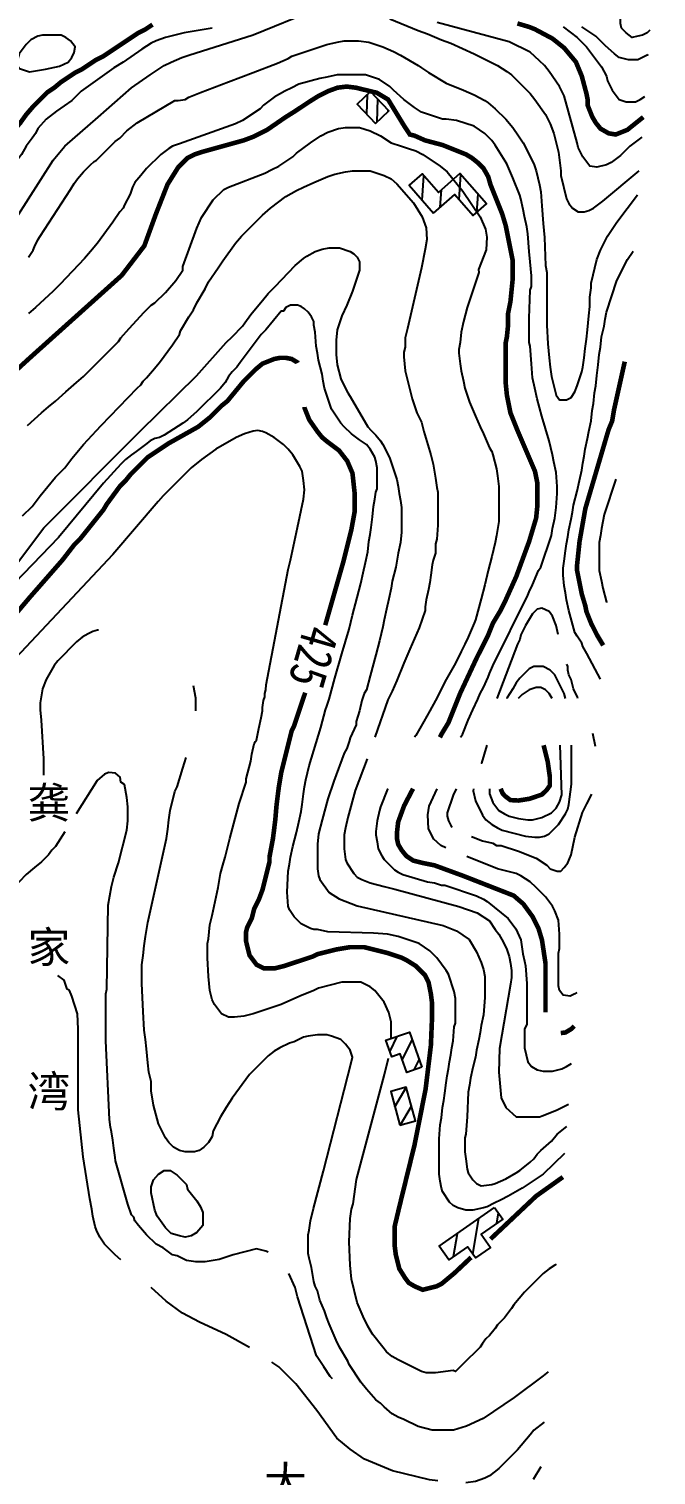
# Model space of a CAD drawing. Extents: x 35515948 to 35520624, y 3302916 to 3308279.
# Drawn here: x 35519101 to 35519441, y 3304421 to 3305207 of the extents above; entities that cross this region are included whole.
import ezdxf
from ezdxf.enums import TextEntityAlignment as Align

# ---------------------------------------------------------------- set-up
doc = ezdxf.new("R2010")
doc.units = 0
doc.header["$LTSCALE"] = 10000
doc.header["$MEASUREMENT"] = 0
for name, color, linetype in [('2113', 7, 'CONTINUOUS'), ('8112', 34, 'CONTINUOUS'), ('HY_DX_DGXZ', 3, 'CONTINUOUS')]:
    doc.layers.add(name, color=color, linetype=linetype)
doc.styles.add('仿宋体', font='')
doc.styles.add('正等线体', font='simhei.ttf', dxfattribs={"width": 0.8})
doc.styles.get('仿宋体').set_extended_font_data('文鼎CS仿宋体')

msp = doc.modelspace()

# ---------------------------------------------------------------- linework, layer by layer
at = {"layer": '2113', "linetype": 'Continuous', "ltscale": 0.005}
for p, q in [((35519284.19, 3305170.85), (35519283.93, 3305160.56)), ((35519289.9, 3305168.67), (35519289.58, 3305156.1)), ((35519295.51, 3305162.76), (35519295.48, 3305161.71)), ((35519314.16, 3305113.72), (35519315.03, 3305127)), ((35519334.22, 3305114.09), (35519335.12, 3305127.63)), ((35519323.93, 3305109.91), (35519324.55, 3305119.3)), ((35519343.78, 3305107.05), (35519344.44, 3305116.99)), ((35519300.37, 3304659.56), (35519296.54, 3304651.6)), ((35519308.64, 3304658.09), (35519303.33, 3304647.04)), ((35519312.43, 3304647.29), (35519309.57, 3304641.35)), ((35519299.31, 3304621.28), (35519305.39, 3304631.92)), ((35519302.45, 3304611.56), (35519308.26, 3304621.72)), ((35519341.57, 3304541.42), (35519344.94, 3304560.75)), ((35519354.63, 3304558.09), (35519355.61, 3304563.7)), ((35519331.17, 3304539.99), (35519333.37, 3304552.62))]:
    msp.add_line(p, q, dxfattribs=at)
for points in [[(35519288.84, 3305155.4), (35519296.02, 3305162.23), (35519286.1, 3305172.66), (35519278.92, 3305165.83)], [(35519320.29, 3305106.72), (35519331.82, 3305116.83), (35519341.86, 3305105.37), (35519349.08, 3305111.69), (35519334.66, 3305128.16), (35519322.98, 3305117.93), (35519314.12, 3305128.04), (35519307.05, 3305121.84)], [(35519313.97, 3304642.89), (35519305.79, 3304640.02), (35519302.23, 3304650.19), (35519297.6, 3304648.57), (35519294.48, 3304657.5), (35519307.28, 3304661.98)], [(35519301.99, 3304611.44), (35519310.43, 3304613.74), (35519305.47, 3304631.94), (35519297.03, 3304629.64)], [(35519353.47, 3304566.75), (35519357.93, 3304560.41), (35519346.17, 3304552.14), (35519351.2, 3304544.98), (35519343.08, 3304539.27), (35519338.8, 3304545.36), (35519328.59, 3304538.18), (35519323.38, 3304545.59)]]:
    msp.add_lwpolyline(points, close=True, dxfattribs=at)
at = {"layer": 'HY_DX_DGXZ', "linetype": 'Continuous', "ltscale": 0.005, "flags": 128}
for points, elevation in [([(35519437.76, 3305206.05), (35519436.33, 3305204.63), (35519433.79, 3305203.36), (35519431.25, 3305202.72), (35519428.08, 3305202.09), (35519424.9, 3305204.63), (35519422.36, 3305207.17), (35519421.73, 3305209.71), (35519421.73, 3305212.25), (35519422.36, 3305215.42), (35519424.9, 3305219.23), (35519427.44, 3305220.5), (35519431.89, 3305221.77), (35519433.79, 3305221.14), (35519436.97, 3305220.5), (35519440.14, 3305218.6), (35519441.11, 3305217.32)], 490), ([(35519087.08, 3305093.5), (35519113.75, 3305135.41), (35519120.17, 3305143.02), (35519138.22, 3305158.89), (35519156.3, 3305174.78), (35519166.46, 3305181.77), (35519174.08, 3305186.85), (35519177.89, 3305188.75), (35519183.6, 3305191.29), (35519187.41, 3305192.56), (35519222.37, 3305203.45), (35519256.29, 3305217.31)], 465), ([(35519296.63, 3305212.25), (35519311.87, 3305205.9), (35519316.95, 3305203.99), (35519324.57, 3305200.82), (35519329.65, 3305198.91), (35519342.35, 3305193.2), (35519355.05, 3305186.85), (35519360.13, 3305183.67), (35519362.67, 3305181.77), (35519372.83, 3305171.61), (35519375.37, 3305168.43), (35519381.09, 3305160.18), (35519383.63, 3305155.1), (35519385.53, 3305150.02), (35519388.07, 3305139.86), (35519389.34, 3305129.7), (35519389.34, 3305127.16), (35519392.52, 3305114.46), (35519393.79, 3305111.92), (35519395.69, 3305109.38), (35519398.87, 3305107.47), (35519402.04, 3305107.47), (35519404.58, 3305108.11), (35519407.12, 3305109.38), (35519412.2, 3305113.19), (35519431.96, 3305129.65)], 465), ([(35519200.11, 3305207.17), (35519192.49, 3305205.9), (35519184.87, 3305204.63), (35519174.71, 3305202.09), (35519169.63, 3305200.18), (35519167.09, 3305198.91), (35519162.01, 3305195.74), (35519151.85, 3305188.75), (35519146.77, 3305185.58), (35519128.99, 3305172.88), (35519123.91, 3305167.8), (35519115.66, 3305162.08), (35519109.94, 3305157.64), (35519105.5, 3305152.56), (35519104.23, 3305150.02), (35519102.32, 3305147.48), (35519099.15, 3305143.03), (35519096.61, 3305138.59), (35519094.94, 3305136.36)], 470), ([(35519433.35, 3305147.94), (35519426.81, 3305143.03), (35519421.73, 3305137.95), (35519416.65, 3305134.14), (35519414.11, 3305132.87), (35519409.03, 3305131.6), (35519405.22, 3305132.24), (35519401.41, 3305137.32), (35519398.87, 3305142.4), (35519398.23, 3305144.94), (35519391.25, 3305170.34), (35519388.71, 3305175.42), (35519382.99, 3305183.67), (35519380.45, 3305186.85), (35519377.91, 3305189.39), (35519372.79, 3305194.09), (35519361.44, 3305199.76), (35519322.35, 3305210.15)], 470), ([(35519390.61, 3305207.8), (35519398.23, 3305202.09), (35519403.31, 3305197.01), (35519411.57, 3305186.21), (35519414.11, 3305181.13), (35519414.74, 3305178.59), (35519417.28, 3305173.51), (35519421.09, 3305168.43), (35519424.9, 3305167.16), (35519429.98, 3305167.16), (35519432.52, 3305168.43), (35519435.02, 3305170)], 480), ([(35519436.76, 3305192.88), (35519436.33, 3305192.56), (35519431.25, 3305190.02), (35519426.17, 3305190.02), (35519421.09, 3305191.29), (35519418.55, 3305193.2), (35519413.47, 3305197.64), (35519408.39, 3305202.72), (35519400.77, 3305207.8)], 485), ([(35519100.42, 3305082.71), (35519102.96, 3305086.52), (35519103.59, 3305088.42), (35519105.5, 3305092.23), (35519106.77, 3305094.14), (35519123.22, 3305119.56), (35519125.18, 3305122.71), (35519127.09, 3305125.25), (35519130.26, 3305129.06), (35519134.07, 3305132.87), (35519135.98, 3305134.78), (35519137.25, 3305135.41), (35519139.79, 3305137.95), (35519143.6, 3305141.76), (35519147.41, 3305145.57), (35519149.95, 3305147.48), (35519153.76, 3305151.29), (35519159.47, 3305155.73), (35519179.79, 3305167.8), (35519181.7, 3305167.8), (35519185.51, 3305168.43), (35519187.41, 3305169.7), (35519193.76, 3305172.24), (35519209, 3305177.96), (35519222.34, 3305183.04), (35519235.67, 3305188.12), (35519241.39, 3305190.66), (35519243.29, 3305191.93), (35519262.34, 3305198.28), (35519268.06, 3305199.55), (35519271.87, 3305200.18), (35519279.49, 3305200.18), (35519285.2, 3305199.55), (35519289.01, 3305198.28), (35519292.82, 3305197.01), (35519298.54, 3305194.47), (35519302.35, 3305192.56), (35519311.87, 3305186.85), (35519313.78, 3305185.58), (35519317.59, 3305183.04), (35519327.11, 3305177.32), (35519336.64, 3305173.51), (35519342.35, 3305170.97), (35519348.07, 3305167.8), (35519349.97, 3305166.53), (35519353.78, 3305163.35), (35519359.5, 3305157.64), (35519363.31, 3305153.19), (35519366.48, 3305148.75), (35519369.02, 3305144.94), (35519370.93, 3305141.13), (35519372.83, 3305137.32), (35519374.74, 3305133.51), (35519376.01, 3305129.7), (35519377.91, 3305122.08), (35519378.55, 3305118.27), (35519379.18, 3305110.65), (35519379.82, 3305101.12), (35519380.45, 3305093.5), (35519381.09, 3305078.26), (35519381.72, 3305074.45), (35519381.72, 3305070.64), (35519381.72, 3305067.47), (35519381.72, 3305057.31), (35519381.72, 3305053.5), (35519381.72, 3305045.88), (35519382.36, 3305035.72), (35519382.99, 3305028.1), (35519383.63, 3305023.02), (35519384.26, 3305017.94), (35519386.8, 3305007.78), (35519388.71, 3305005.24), (35519392.52, 3305005.24), (35519395.06, 3305006.51), (35519396.96, 3305009.68), (35519398.23, 3305012.86), (35519400.77, 3305020.48), (35519401.41, 3305023.02), (35519402.04, 3305028.1), (35519402.68, 3305033.18), (35519403.31, 3305038.26), (35519403.95, 3305043.34), (35519404.58, 3305050.96), (35519405.22, 3305056.04), (35519405.22, 3305061.12), (35519405.85, 3305066.2), (35519405.85, 3305068.74), (35519409.03, 3305081.44), (35519410.93, 3305086.52), (35519414.74, 3305094.14), (35519419.82, 3305101.76), (35519430.97, 3305116.63)], 460), ([(35519334.93, 3304822.01), (35519336, 3304823.63), (35519339.18, 3304831.25), (35519341.72, 3304836.96), (35519344.26, 3304842.68), (35519345.53, 3304845.85), (35519347.43, 3304849.03), (35519349.97, 3304854.74), (35519350.61, 3304856.65), (35519352.56, 3304860.84), (35519371.56, 3304899.19), (35519372.2, 3304901.1), (35519374.1, 3304904.91), (35519377.28, 3304912.53), (35519378.55, 3304914.43), (35519384.26, 3304931.58), (35519384.9, 3304935.39), (35519386.17, 3304941.1), (35519386.8, 3304946.82), (35519387.44, 3304954.44), (35519387.44, 3304958.25), (35519386.8, 3304965.87), (35519385.53, 3304971.58), (35519384.9, 3304975.39), (35519382.99, 3304983.01), (35519379.18, 3304996.35), (35519376.64, 3305005.87), (35519375.37, 3305011.59), (35519374.1, 3305017.3), (35519373.47, 3305024.92), (35519372.83, 3305034.45), (35519372.2, 3305036.35), (35519372.2, 3305049.69), (35519372.83, 3305064.93), (35519373.47, 3305066.83), (35519373.47, 3305068.74), (35519373.47, 3305072.55), (35519372.83, 3305080.17), (35519372.2, 3305085.88), (35519371.56, 3305095.41), (35519370.93, 3305099.22), (35519369.66, 3305104.93), (35519369.02, 3305108.74), (35519367.75, 3305114.46), (35519367.12, 3305116.36), (35519363.31, 3305125.89), (35519360.13, 3305133.51), (35519353.78, 3305143.67), (35519351.88, 3305146.21), (35519348.07, 3305150.02), (35519342.35, 3305153.83), (35519332.83, 3305157), (35519327.11, 3305157.64), (35519325.21, 3305157.64), (35519313.78, 3305161.45), (35519309.97, 3305163.99), (35519304.25, 3305168.43), (35519298.54, 3305173.51), (35519296.63, 3305175.42), (35519290.92, 3305179.23), (35519283.3, 3305181.77), (35519268.06, 3305181.77), (35519262.34, 3305180.5), (35519258.53, 3305179.86), (35519247.1, 3305176.69), (35519243.29, 3305174.78), (35519239.48, 3305172.88), (35519233.77, 3305169.7), (35519228.05, 3305165.26), (35519226.15, 3305163.35), (35519216.62, 3305157), (35519212.81, 3305155.1), (35519182.33, 3305144.3), (35519178.52, 3305143.03), (35519176.62, 3305141.76), (35519172.17, 3305138.59), (35519164.55, 3305130.97), (35519161.38, 3305127.16), (35519158.2, 3305123.35), (35519156.93, 3305120.81), (35519155.66, 3305117), (35519152.49, 3305111.28), (35519151.85, 3305109.38), (35519149.95, 3305107.47), (35519146.14, 3305101.76), (35519137.88, 3305090.33), (35519134.07, 3305085.88), (35519130.9, 3305082.07), (35519117.56, 3305068.1), (35519113.75, 3305064.29), (35519104.23, 3305055.4), (35519100.42, 3305052.23)], 455), ([(35519097.24, 3304942.37), (35519102.32, 3304947.45), (35519106.77, 3304953.17), (35519115.02, 3304963.33), (35519120.1, 3304968.41), (35519123.91, 3304973.49), (35519130.26, 3304981.11), (35519137.25, 3304988.73), (35519139.79, 3304991.27), (35519159.41, 3305011.61), (35519161.38, 3305013.49), (35519162.65, 3305015.4), (35519164.55, 3305017.3), (35519167.73, 3305021.11), (35519171.54, 3305025.56), (35519178.52, 3305035.08), (35519182.33, 3305040.8), (35519182.97, 3305042.7), (35519187.41, 3305050.32), (35519189.95, 3305054.13), (35519191.86, 3305057.94), (35519196.3, 3305065.56), (35519198.21, 3305069.37), (35519203.29, 3305076.99), (35519205.83, 3305080.8), (35519212.81, 3305090.33), (35519215.99, 3305094.14), (35519227.42, 3305105.57), (35519231.86, 3305109.38), (35519240.12, 3305115.73), (35519245.83, 3305118.9), (35519249.64, 3305120.81), (35519255.36, 3305123.35), (35519262.98, 3305126.52), (35519266.79, 3305127.79), (35519272.5, 3305129.06), (35519276.31, 3305129.7), (35519285.84, 3305129.7), (35519293.46, 3305127.16), (35519297.27, 3305125.25), (35519300.3, 3305122.62), (35519309.44, 3305112.23), (35519314.17, 3305104.67), (35519316.38, 3305098.69), (35519316.69, 3305092.39), (35519315.68, 3305087.15), (35519313.78, 3305076.99), (35519306.16, 3305043.97), (35519304.89, 3305038.89), (35519304.89, 3305033.81), (35519304.25, 3305031.27), (35519304.25, 3305028.73), (35519304.89, 3305021.11), (35519308.7, 3305005.87), (35519311.24, 3304998.25), (35519313.78, 3304993.17), (35519315.05, 3304988.09), (35519318.86, 3304975.39), (35519320.13, 3304970.31), (35519321.4, 3304962.69), (35519322.03, 3304957.61), (35519322.67, 3304955.07), (35519322.67, 3304937.29), (35519322.03, 3304929.67), (35519321.4, 3304927.13), (35519321.4, 3304922.05), (35519320.13, 3304918.24), (35519319.49, 3304915.7), (35519318.86, 3304909.99), (35519318.22, 3304906.18), (35519317.59, 3304902.37), (35519316.32, 3304896.65), (35519315.68, 3304892.84), (35519315.68, 3304890.94), (35519312.51, 3304881.41), (35519309.97, 3304875.7), (35519307.43, 3304869.98), (35519304.25, 3304862.36), (35519300.44, 3304852.84), (35519297.9, 3304847.12), (35519295.49, 3304842.33), (35519288.41, 3304822.01)], 440), ([(35519095.01, 3304917.47), (35519108.66, 3304935.83), (35519161.07, 3304988.24), (35519191.67, 3305018.41), (35519207.72, 3305036.37), (35519210.91, 3305039.53), (35519216.62, 3305045.24), (35519217.89, 3305047.15), (35519221.07, 3305051.59), (35519223.61, 3305054.77), (35519227.42, 3305059.21), (35519230.59, 3305063.02), (35519234.4, 3305066.83), (35519245.2, 3305078.26), (35519249.64, 3305082.07), (35519251.55, 3305083.34), (35519255.99, 3305085.88), (35519259.8, 3305087.15), (35519263.61, 3305087.79), (35519269.33, 3305087.79), (35519275.04, 3305085.88), (35519276.95, 3305084.61), (35519278.85, 3305082.71), (35519280.12, 3305080.17), (35519280.12, 3305075.72), (35519277.58, 3305068.1), (35519276.31, 3305064.29), (35519273.14, 3305056.67), (35519270.6, 3305050.96), (35519268.06, 3305043.34), (35519267.42, 3305037.62), (35519267.42, 3305030), (35519268.06, 3305024.29), (35519269.96, 3305016.67), (35519271.87, 3305012.86), (35519273.77, 3305009.05), (35519275.04, 3305007.14), (35519284.57, 3304990.63), (35519286.47, 3304988.73), (35519289.01, 3304986.19), (35519291.55, 3304983.01), (35519292.82, 3304981.11), (35519294.73, 3304977.3), (35519296.63, 3304973.49), (35519300.44, 3304962.06), (35519301.08, 3304958.25), (35519301.71, 3304954.44), (35519302.35, 3304950.63), (35519302.98, 3304946.82), (35519302.98, 3304933.48), (35519302.35, 3304927.77), (35519301.08, 3304922.05), (35519299.81, 3304914.43), (35519297.9, 3304906.81), (35519297.27, 3304903), (35519296, 3304897.29), (35519294.73, 3304891.57), (35519293.46, 3304885.86), (35519292.82, 3304882.05), (35519290.92, 3304874.43), (35519289.01, 3304866.81), (35519285.84, 3304855.38), (35519283.93, 3304847.76), (35519282.66, 3304845.85), (35519281.39, 3304842.04), (35519280.12, 3304836.33), (35519278.22, 3304830.61), (35519278.22, 3304828.71), (35519275.04, 3304821.72), (35519274.41, 3304819.82), (35519273.14, 3304816.01), (35519271.87, 3304813.47), (35519266.15, 3304798.23), (35519262.98, 3304788.7), (35519259.8, 3304777.27), (35519257.9, 3304769.65), (35519257.26, 3304763.94), (35519257.26, 3304750.6), (35519257.9, 3304746.79), (35519258.53, 3304744.89), (35519263.65, 3304737.74), (35519269.01, 3304734.28), (35519278.78, 3304730.5), (35519325.44, 3304719.79), (35519332.69, 3304716.95), (35519339.63, 3304712.23), (35519343.62, 3304705.52), (35519346.16, 3304699.8), (35519347.43, 3304695.99), (35519348.07, 3304692.18), (35519348.07, 3304680.75), (35519347.43, 3304671.23), (35519346.16, 3304665.51), (35519345.53, 3304661.7), (35519344.89, 3304657.89), (35519343.62, 3304652.18), (35519342.99, 3304648.37), (35519341.72, 3304642.65), (35519340.45, 3304636.94), (35519339.81, 3304633.13), (35519339.18, 3304629.32), (35519338.54, 3304615.98), (35519337.91, 3304606.46), (35519337.27, 3304604.55), (35519337.27, 3304596.93), (35519337.91, 3304593.12), (35519338.54, 3304587.41), (35519339.18, 3304585.5), (35519341.72, 3304581.69), (35519343.62, 3304579.79), (35519346.16, 3304578.52), (35519351.88, 3304579.15), (35519353.78, 3304579.79), (35519359.5, 3304582.33), (35519365.21, 3304585.5), (35519367.12, 3304586.77), (35519372.83, 3304591.22), (35519374.74, 3304593.12), (35519376.64, 3304595.66), (35519378.55, 3304597.57), (35519384.26, 3304602.65), (35519387.44, 3304606.46), (35519392.58, 3304610.58)], 435), ([(35519411.02, 3304853.57), (35519403.57, 3304867.55), (35519401.41, 3304871.25), (35519400.77, 3304873.16), (35519398.23, 3304876.97), (35519396.96, 3304878.87), (35519393.79, 3304890.94), (35519392.52, 3304896.65), (35519391.88, 3304900.46), (35519391.25, 3304904.27), (35519390.61, 3304909.99), (35519390.61, 3304913.8), (35519391.25, 3304917.61), (35519391.88, 3304923.32), (35519392.52, 3304927.13), (35519393.15, 3304930.94), (35519393.79, 3304934.75), (35519395.06, 3304940.47), (35519395.69, 3304944.28), (35519396.33, 3304948.09), (35519398.23, 3304955.71), (35519399.5, 3304961.42), (35519400.77, 3304967.14), (35519401.41, 3304970.95), (35519402.04, 3304974.76), (35519402.68, 3304978.57), (35519403.95, 3304984.28), (35519404.58, 3304988.09), (35519405.85, 3304993.81), (35519406.49, 3304999.52), (35519407.12, 3305003.33), (35519407.76, 3305009.05), (35519408.39, 3305012.86), (35519409.03, 3305018.57), (35519409.66, 3305024.29), (35519410.3, 3305030), (35519410.93, 3305033.81), (35519411.57, 3305039.53), (35519412.84, 3305045.24), (35519413.47, 3305049.05), (35519414.11, 3305052.86), (35519419.82, 3305070.01), (35519421.73, 3305073.82), (35519423.63, 3305077.63), (35519425.54, 3305081.44), (35519428.66, 3305086.12)], 455), ([(35519391.48, 3304596), (35519379.82, 3304584.87), (35519368.39, 3304577.25), (35519360.77, 3304572.8), (35519356.96, 3304570.9), (35519353.15, 3304568.99), (35519349.34, 3304567.09), (35519347.43, 3304566.45), (35519341.72, 3304565.18), (35519337.91, 3304565.18), (35519333.46, 3304566.45), (35519330.92, 3304567.72), (35519329.02, 3304569.63), (35519325.21, 3304575.34), (35519324.57, 3304577.25), (35519323.94, 3304581.06), (35519323.3, 3304584.87), (35519323.3, 3304588.68), (35519323.3, 3304603.92), (35519323.94, 3304611.54), (35519324.57, 3304615.35), (35519325.21, 3304621.06), (35519325.84, 3304624.87), (35519326.48, 3304628.68), (35519327.11, 3304634.4), (35519327.75, 3304638.21), (35519328.38, 3304642.02), (35519329.02, 3304645.83), (35519329.65, 3304649.64), (35519330.29, 3304653.45), (35519330.92, 3304657.26), (35519331.56, 3304664.88), (35519332.19, 3304666.78), (35519332.19, 3304680.12), (35519331.56, 3304683.93), (35519328.38, 3304693.45), (35519327.11, 3304695.36), (35519322.03, 3304702.34), (35519318.22, 3304706.15), (35519312.51, 3304709.96), (35519301.08, 3304713.77), (35519295.36, 3304715.04), (35519287.74, 3304715.68), (35519262.98, 3304716.31), (35519257.26, 3304717.58), (35519255.36, 3304717.58), (35519253.45, 3304718.22), (35519248.37, 3304720.76), (35519244.56, 3304724.57), (35519242.02, 3304728.38), (35519241.39, 3304730.28), (35519240.75, 3304737.9), (35519241.39, 3304749.33), (35519242.02, 3304753.14), (35519242.66, 3304756.95), (35519243.93, 3304762.67), (35519245.83, 3304770.29), (35519247.1, 3304776), (35519248.37, 3304781.72), (35519249.01, 3304785.53), (35519249.64, 3304791.24), (35519250.28, 3304795.05), (35519250.91, 3304798.86), (35519252.82, 3304806.48), (35519259.17, 3304827.44), (35519261.71, 3304836.96), (35519262.34, 3304838.87), (35519263.61, 3304842.68), (35519266.79, 3304854.11), (35519270.6, 3304867.44), (35519274.41, 3304880.78), (35519276.31, 3304888.4), (35519278.85, 3304897.92), (35519280.76, 3304905.54), (35519282.03, 3304911.26), (35519283.3, 3304916.97), (35519284.57, 3304922.69), (35519285.2, 3304928.4), (35519285.84, 3304932.21), (35519286.47, 3304936.02), (35519287.11, 3304941.74), (35519287.74, 3304947.45), (35519288.38, 3304951.26), (35519289.01, 3304955.07), (35519289.65, 3304956.98), (35519289.65, 3304968.41), (35519289.01, 3304972.22), (35519288.38, 3304974.12), (35519285.84, 3304978.57), (35519283.93, 3304981.11), (35519280.12, 3304983.65), (35519275.68, 3304986.82), (35519271.87, 3304990.63), (35519269.96, 3304992.54), (35519264.88, 3305000.16), (35519261.07, 3305011.59), (35519260.44, 3305015.4), (35519259.8, 3305019.21), (35519257.9, 3305026.83), (35519257.26, 3305030.64), (35519256.63, 3305034.45), (35519255.99, 3305042.07), (35519255.36, 3305045.88), (35519255.36, 3305047.78), (35519254.09, 3305050.32), (35519252.18, 3305052.86), (35519250.28, 3305054.77), (35519248.37, 3305056.04), (35519246.47, 3305056.67), (35519242.66, 3305056.67), (35519240.12, 3305055.4), (35519238.85, 3305053.5), (35519237.58, 3305053.5), (35519229.32, 3305043.34), (35519226.78, 3305040.8), (35519219.16, 3305030.64), (35519215.35, 3305025.56), (35519213.45, 3305023.02), (35519210.91, 3305020.48), (35519209, 3305017.94), (35519207.1, 3305014.76), (35519204.56, 3305011.59), (35519191.86, 3304998.89), (35519186.78, 3304994.44), (35519184.24, 3304992.54), (35519179.16, 3304989.36), (35519174.08, 3304986.19), (35519171.54, 3304984.92), (35519169, 3304984.28), (35519166.46, 3304983.01), (35519163.92, 3304981.11), (35519158.84, 3304977.3), (35519156.3, 3304975.39), (35519153.12, 3304972.85), (35519150.58, 3304970.31), (35519141.19, 3304960.07), (35519116.77, 3304930.51), (35519088.35, 3304901.1)], 430), ([(35519419.27, 3304962.29), (35519412.84, 3304943.01), (35519411.57, 3304935.39), (35519410.93, 3304931.58), (35519410.3, 3304927.77), (35519410.3, 3304912.53), (35519411.57, 3304906.81), (35519412.2, 3304903), (35519414.11, 3304895.38), (35519414.17, 3304895.18)], 445), ([(35519388.02, 3304877.8), (35519386.8, 3304882.68), (35519384.9, 3304887.76), (35519382.99, 3304890.3), (35519379.18, 3304892.21), (35519376.64, 3304891.57), (35519374.1, 3304889.03), (35519370.29, 3304882.68), (35519367.75, 3304877.6), (35519367.12, 3304875.06), (35519365.85, 3304872.52), (35519354.57, 3304843.08)], 460), ([(35519391.94, 3304843.08), (35519391.25, 3304845.85), (35519386.17, 3304856.01), (35519383.63, 3304858.55), (35519379.82, 3304860.46), (35519374.74, 3304860.46), (35519372.2, 3304859.19), (35519367.12, 3304854.11), (35519365.21, 3304851.57), (35519363.31, 3304848.39), (35519360.13, 3304843.31), (35519360.02, 3304843.08)], 465), ([(35519398.72, 3304843.08), (35519398.43, 3304843.75), (35519396.33, 3304848.39), (35519395.06, 3304853.47), (35519393.79, 3304856.01), (35519393.15, 3304858.55), (35519393.15, 3304860.46), (35519392.58, 3304861.8)], 460), ([(35519191.22, 3304836.35), (35519191.22, 3304843.31), (35519190.01, 3304849.97)], 415), ([(35519384.66, 3304843.08), (35519382.99, 3304845.85), (35519381.09, 3304847.76), (35519378.55, 3304849.03), (35519376.01, 3304849.03), (35519372.2, 3304847.76), (35519368.39, 3304845.22), (35519366.25, 3304843.08)], 470), ([(35519408.25, 3304817.11), (35519406.86, 3304824.1)], 460), ([(35519382.48, 3304477.38), (35519379.77, 3304475.33), (35519364.07, 3304463.55), (35519347.24, 3304452.04), (35519338.26, 3304447.86), (35519331.11, 3304445.77), (35519319.49, 3304445.8), (35519311.87, 3304447.71), (35519304.25, 3304451.52), (35519301.08, 3304452.79), (35519297.9, 3304454.69), (35519293.46, 3304458.5), (35519291.55, 3304460.41), (35519289.01, 3304462.31), (35519283.93, 3304468.03), (35519280.76, 3304471.84), (35519274.41, 3304481.36), (35519273.77, 3304483.27), (35519269.33, 3304490.89), (35519267.42, 3304494.7), (35519264.25, 3304502.32), (35519263.61, 3304503.59), (35519262.34, 3304506.76), (35519261.07, 3304510.57), (35519258.53, 3304516.29), (35519257.26, 3304521.37), (35519255.99, 3304523.91), (35519255.36, 3304526.45), (35519254.09, 3304534.07), (35519252.82, 3304539.15), (35519252.18, 3304541.69), (35519252.18, 3304551.85), (35519252.82, 3304554.39), (35519253.45, 3304559.47), (35519255.14, 3304566.1), (35519260.5, 3304586.58), (35519275.64, 3304645.17), (35519276.31, 3304648.37), (35519275.04, 3304652.18), (35519272.5, 3304655.35), (35519269.96, 3304657.89), (35519264.88, 3304659.8), (35519262.34, 3304660.43), (35519257.26, 3304660.43), (35519252.18, 3304659.8), (35519249.64, 3304659.16), (35519244.56, 3304656.62), (35519242.02, 3304655.99), (35519236.94, 3304653.45), (35519233.77, 3304651.54), (35519230.59, 3304649), (35519220.43, 3304638.84), (35519210.91, 3304626.14), (35519207.73, 3304621.06), (35519204.56, 3304615.98), (35519200.75, 3304608.36), (35519200.11, 3304605.19), (35519198.21, 3304602.01), (35519195.67, 3304599.47), (35519193.13, 3304597.57), (35519190.59, 3304596.93), (35519185.51, 3304596.93), (35519182.33, 3304597.57), (35519179.16, 3304599.47), (35519176.62, 3304602.01), (35519174.71, 3304604.55), (35519170.9, 3304612.17), (35519168.36, 3304622.33), (35519167.09, 3304629.95), (35519167.09, 3304635.03), (35519165.82, 3304640.11), (35519165.19, 3304645.19), (35519164.55, 3304652.81), (35519163.92, 3304657.89), (35519163.28, 3304662.97), (35519162.65, 3304673.13), (35519162.01, 3304688.37), (35519162.01, 3304698.53), (35519162.65, 3304703.61), (35519163.28, 3304708.69), (35519163.92, 3304713.77), (35519165.19, 3304721.39), (35519175.35, 3304767.11), (35519175.98, 3304772.19), (35519176.62, 3304777.27), (35519177.25, 3304782.35), (35519179.79, 3304792.51), (35519181.06, 3304795.05), (35519184.24, 3304805.21), (35519185.97, 3304810.97)], 415), ([(35519342.03, 3304794.11), (35519341.83, 3304792.87), (35519343.09, 3304787.52), (35519346.8, 3304779.81), (35519348.7, 3304777.27), (35519351.88, 3304774.73), (35519355.05, 3304772.83), (35519357.59, 3304771.56), (35519370.29, 3304768.38), (35519375.37, 3304767.75), (35519377.91, 3304767.75), (35519380.45, 3304768.38), (35519382.99, 3304769.65), (35519388.07, 3304774.73), (35519391.88, 3304780.45), (35519393.15, 3304782.99), (35519393.79, 3304785.53), (35519395.2, 3304796.66), (35519395.2, 3304817.71)], 465), ([(35519349.15, 3304817.71), (35519346.25, 3304807.99), (35519346.25, 3304807.99)], 465), ([(35519350.66, 3304794.11), (35519350.66, 3304791.3), (35519352.55, 3304786.57), (35519355.69, 3304782.35), (35519358.86, 3304780.45), (35519361.4, 3304779.18), (35519366.48, 3304777.91), (35519371.56, 3304777.27), (35519374.1, 3304777.27), (35519379.18, 3304778.54), (35519384.26, 3304781.08), (35519386.8, 3304783.62), (35519388.71, 3304786.8), (35519389.88, 3304790.73), (35519389.07, 3304817.71)], 470), ([(35519284.25, 3304810.35), (35519277.84, 3304793.19), (35519273.77, 3304778.54), (35519272.5, 3304772.83), (35519271.87, 3304769.02), (35519271.87, 3304761.4), (35519272.5, 3304755.68), (35519273.14, 3304753.78), (35519276.95, 3304748.06), (35519278.85, 3304746.16), (35519281.39, 3304744.89), (35519285.84, 3304742.98), (35519293.46, 3304741.08), (35519299.27, 3304739.63), (35519333.95, 3304730.18), (35519344.04, 3304726.72), (35519350.66, 3304722.31), (35519353.78, 3304717.58), (35519355.69, 3304715.04), (35519358.23, 3304710.6), (35519360.13, 3304706.79), (35519361.4, 3304702.98), (35519362.04, 3304699.17), (35519362.67, 3304695.36), (35519362.67, 3304691.55), (35519362.02, 3304688.01), (35519356.03, 3304653.04), (35519355.71, 3304640.13), (35519356.97, 3304626.27), (35519359.5, 3304621.06), (35519365.21, 3304615.98), (35519377.91, 3304615.98), (35519379.82, 3304616.62), (35519387.44, 3304619.79), (35519393.52, 3304622.86)], 440), ([(35519326.94, 3304761.97), (35519324.18, 3304763.26), (35519320.4, 3304766.72), (35519317.56, 3304772.39), (35519317.24, 3304779.96), (35519317.94, 3304784.71), (35519322.34, 3304794.11)], 455), ([(35519332.5, 3304794.11), (35519330.92, 3304790.61), (35519327.75, 3304781.08), (35519327.75, 3304779.18), (35519328.38, 3304776.64), (35519329.65, 3304774.1), (35519330.47, 3304773.28)], 460), ([(35519340.94, 3304768.12), (35519346.8, 3304765.84), (35519352.51, 3304764.57), (35519354.42, 3304763.3), (35519356.96, 3304763.3), (35519366.48, 3304760.13), (35519376.01, 3304756.32), (35519381.72, 3304752.51), (35519383.63, 3304750.6), (35519387.44, 3304749.33), (35519389.34, 3304749.33), (35519391.25, 3304751.24), (35519393.15, 3304753.78), (35519395.06, 3304758.22), (35519396.96, 3304767.75), (35519401.22, 3304781.22), (35519403.48, 3304785.85), (35519406.28, 3304791.13)], 460), ([(35519398.12, 3304683.52), (35519396.96, 3304682.66), (35519394.42, 3304681.39), (35519390.61, 3304682.02), (35519388.71, 3304684.56), (35519388.07, 3304687.1), (35519388.07, 3304704.88), (35519388.71, 3304707.42), (35519388.71, 3304712.5), (35519388.71, 3304715.04), (35519388.07, 3304722.66), (35519386.17, 3304727.74), (35519384.9, 3304730.28), (35519381.09, 3304735.36), (35519376.01, 3304740.44), (35519372.83, 3304743.62), (35519367.75, 3304746.79), (35519365.21, 3304748.06), (35519355.07, 3304750.66), (35519338.4, 3304757.28)], 455)]:
    msp.add_lwpolyline(points, dxfattribs=dict(at, elevation=elevation))
at = {"layer": 'HY_DX_DGXZ', "linetype": 'Continuous', "ltscale": 0.005, "const_width": 2.5, "flags": 128}
for points, elevation in [([(35519167.73, 3305209.07), (35519163.92, 3305206.53), (35519160.11, 3305204.63), (35519141.06, 3305191.93), (35519137.25, 3305190.02), (35519129.63, 3305184.94), (35519125.82, 3305183.04), (35519118.2, 3305177.96), (35519114.39, 3305174.78), (35519110.58, 3305172.24), (35519102.96, 3305164.62), (35519099.15, 3305160.18), (35519095.97, 3305155.73), (35519092.16, 3305151.29), (35519090.26, 3305146.84), (35519088.35, 3305143.03), (35519082.79, 3305136.36)], 475), ([(35519365.85, 3305209.71), (35519372.2, 3305207.8), (35519375.37, 3305206.53), (35519384.9, 3305201.45), (35519391.25, 3305196.37), (35519397.6, 3305188.75), (35519400.77, 3305181.13), (35519403.31, 3305171.61), (35519403.95, 3305168.43), (35519403.95, 3305165.26), (35519406.49, 3305158.91), (35519408.39, 3305155.73), (35519410.93, 3305152.56), (35519415.38, 3305150.02), (35519419.19, 3305149.38), (35519425.54, 3305151.92), (35519434.17, 3305158.83)], 475), ([(35519424.1, 3305026.03), (35519418.22, 3304999.57), (35519417.28, 3304993.81), (35519415.32, 3304989.08), (35519402.71, 3304946.24), (35519399.55, 3304928.29), (35519398.23, 3304915.7), (35519398.23, 3304912.53), (35519400.77, 3304899.83), (35519402.68, 3304893.48), (35519403.31, 3304890.3), (35519405.85, 3304883.95), (35519409.03, 3304877.6), (35519412.41, 3304871.96)], 450), ([(35519380.05, 3304817.71), (35519382.3, 3304808.69), (35519383.43, 3304800.58), (35519383.43, 3304795.79), (35519381.6, 3304793.26), (35519379.07, 3304790.9), (35519372.35, 3304788.63), (35519366.34, 3304787.68), (35519361.98, 3304787.94), (35519359.01, 3304790.21), (35519357.79, 3304791.6), (35519356.71, 3304794.11)], 475)]:
    msp.add_lwpolyline(points, dxfattribs=dict(at, elevation=elevation))
at = {"layer": 'HY_DX_DGXZ', "linetype": 'Continuous', "ltscale": 0.005, "flags": 128}
for points, elevation in [([(35519095.54, 3305185.26), (35519100.9, 3305183.37), (35519109.72, 3305184.95), (35519117.29, 3305186.52), (35519122.01, 3305188.75), (35519123.91, 3305191.29), (35519125.18, 3305193.83), (35519125.82, 3305197.01), (35519123.28, 3305200.18), (35519120.74, 3305202.09), (35519118.2, 3305203.36), (35519108.04, 3305203.36), (35519105.5, 3305202.72), (35519101.69, 3305200.82), (35519099.15, 3305198.28), (35519095.34, 3305193.2), (35519094.7, 3305190.66), (35519094.07, 3305187.48)], 480), ([(35519191.86, 3304570.26), (35519193.76, 3304567.09), (35519195.03, 3304563.91), (35519195.03, 3304556.93), (35519191.86, 3304553.12), (35519188.68, 3304551.21), (35519185.51, 3304550.58), (35519182.33, 3304551.21), (35519177.89, 3304552.48), (35519174.71, 3304555.66), (35519170.27, 3304562.01), (35519169, 3304565.18), (35519167.09, 3304574.71), (35519167.09, 3304577.88), (35519168.36, 3304581.69), (35519170.9, 3304584.87), (35519174.08, 3304586.77), (35519177.25, 3304586.77), (35519181.06, 3304584.23), (35519186.14, 3304579.15), (35519186.78, 3304576.61)], 415)]:
    msp.add_lwpolyline(points, close=True, dxfattribs=dict(at, elevation=elevation))
at = {"layer": 'HY_DX_DGXZ', "linetype": 'Continuous', "ltscale": 0.005, "const_width": 2.5}
for points, elevation in [([(35519323.73, 3304822.01), (35519324.57, 3304823.63), (35519328.38, 3304829.98), (35519334.73, 3304845.85), (35519343.62, 3304864.9), (35519349.97, 3304877.6), (35519352.51, 3304883.95), (35519356.32, 3304890.3), (35519359.5, 3304896.65), (35519365.21, 3304909.35), (35519372.2, 3304928.4), (35519376.01, 3304941.1), (35519376.64, 3304947.45), (35519376.64, 3304960.15), (35519375.37, 3304966.5), (35519365.85, 3304988.73), (35519362.04, 3304998.25), (35519360.13, 3305007.78), (35519359.5, 3305014.13), (35519359.5, 3305036.35), (35519360.13, 3305039.53), (35519360.77, 3305045.88), (35519360.77, 3305052.23), (35519362.04, 3305058.58), (35519363.31, 3305071.28), (35519363.31, 3305080.8), (35519359.5, 3305099.85), (35519357.59, 3305106.2), (35519351.24, 3305122.08), (35519349.97, 3305126.52), (35519347.43, 3305130.97), (35519344.26, 3305134.14), (35519341.08, 3305136.68), (35519337.91, 3305138.59), (35519325.21, 3305143.67), (35519315.68, 3305146.21), (35519309.97, 3305148.75), (35519307.43, 3305149.38), (35519304.34, 3305154.09), (35519295.62, 3305168.39), (35519289.51, 3305172.05), (35519278.22, 3305174.78), (35519273.14, 3305175.42), (35519268.06, 3305174.78), (35519262.98, 3305172.88), (35519257.9, 3305170.34), (35519252.82, 3305167.16), (35519245.2, 3305162.08), (35519240.12, 3305158.91), (35519229.96, 3305151.92), (35519222.34, 3305148.11), (35519217.26, 3305146.21), (35519194.4, 3305139.86), (35519190.59, 3305138.59), (35519186.78, 3305136.68), (35519181.7, 3305131.6), (35519175.9, 3305122.31), (35519169.59, 3305106.25), (35519163.29, 3305088.92), (35519150.99, 3305072.86), (35519101.19, 3305028.13), (35519092.8, 3305020.48)], 450), ([(35519246.58, 3305025.33), (35519246.47, 3305025.56), (35519243.29, 3305027.46), (35519240.12, 3305028.1), (35519236.94, 3305028.1), (35519233.77, 3305027.46), (35519227.42, 3305024.92), (35519223.61, 3305021.75), (35519217.26, 3305015.4), (35519208.37, 3305004.6), (35519205.19, 3305002.06), (35519198.84, 3304995.71), (35519192.49, 3304990.63), (35519176.62, 3304981.74), (35519165.19, 3304974.12), (35519155.66, 3304964.6), (35519153.12, 3304961.42), (35519149.95, 3304958.25), (35519142.96, 3304948.72), (35519141.06, 3304945.55), (35519128.36, 3304929.67), (35519125.18, 3304926.5), (35519118.77, 3304918.21), (35519101.12, 3304898.05), (35519076.84, 3304869.38)], 425), ([(35519261.5, 3304882.92), (35519266.15, 3304899.19), (35519271.23, 3304916.97), (35519272.5, 3304922.05), (35519273.77, 3304927.13), (35519275.68, 3304934.75), (35519277.55, 3304944.98), (35519277.55, 3304953.8), (35519276.29, 3304965.46), (35519273.45, 3304972.07), (35519269.03, 3304977.74), (35519262.73, 3304982.47), (35519259.8, 3304984.92), (35519257.26, 3304988.09), (35519252.82, 3304994.44), (35519250.28, 3305000.79), (35519250.22, 3305001.42)], 425), ([(35519340.67, 3304539.58), (35519331.72, 3304531.13), (35519324.57, 3304525.18), (35519322.03, 3304523.91), (35519314.41, 3304522), (35519309.97, 3304523.91), (35519306.79, 3304525.81), (35519304.89, 3304528.35), (35519301.71, 3304533.43), (35519299.81, 3304541.05), (35519299.17, 3304546.13), (35519299.17, 3304551.21), (35519299.17, 3304556.29), (35519301.8, 3304567.36), (35519310, 3304600.75), (35519315.99, 3304630.99), (35519318.86, 3304654.72), (35519319.49, 3304669.96), (35519319.49, 3304677.58), (35519318.86, 3304682.66), (35519317.59, 3304689.01), (35519315.68, 3304692.82), (35519310.6, 3304697.9), (35519305.52, 3304701.07), (35519302.98, 3304702.34), (35519295.36, 3304704.88), (35519282.66, 3304708.06), (35519275.04, 3304708.06), (35519267.42, 3304706.79), (35519257.26, 3304704.25), (35519254.72, 3304702.98), (35519247.1, 3304700.44), (35519239.48, 3304697.9), (35519234.4, 3304696.63), (35519228.05, 3304696.63), (35519224.24, 3304698.53), (35519220.43, 3304703.61), (35519218.53, 3304711.23), (35519218.53, 3304716.31), (35519219.16, 3304718.85), (35519221.7, 3304723.93), (35519222.97, 3304729.01), (35519225.51, 3304734.09), (35519227.42, 3304739.17), (35519231.23, 3304754.41), (35519231.23, 3304756.95), (35519233.13, 3304767.11), (35519233.77, 3304772.19), (35519234.4, 3304777.27), (35519235.04, 3304784.89), (35519235.67, 3304789.97), (35519236.31, 3304795.05), (35519237.58, 3304802.67), (35519243.29, 3304825.53), (35519244.56, 3304828.07), (35519247.1, 3304835.69), (35519249.64, 3304843.31), (35519250.63, 3304846.26)], 425), ([(35519381.09, 3304672.64), (35519381.09, 3304699.17), (35519379.18, 3304711.87), (35519377.28, 3304718.22), (35519374.1, 3304724.57), (35519369.02, 3304731.55), (35519363.81, 3304736.05), (35519336.49, 3304746.74), (35519320.76, 3304752.51), (35519314.41, 3304753.78), (35519309.33, 3304755.05), (35519305.52, 3304757.59), (35519302.98, 3304760.76), (35519301.08, 3304763.94), (35519300.44, 3304767.11), (35519300.44, 3304770.29), (35519301.08, 3304776), (35519304.34, 3304784.89), (35519309.16, 3304794.11)], 450), ([(35519396.73, 3304665.21), (35519395.06, 3304663.61), (35519391.88, 3304661.7), (35519389.36, 3304661.42)], 450), ([(35519390.51, 3304583.2), (35519376.02, 3304572.9), (35519351.24, 3304549.54)], 425)]:
    msp.add_lwpolyline(points, dxfattribs=dict(at, elevation=elevation))
at = {"layer": 'HY_DX_DGXZ', "linetype": 'Continuous', "ltscale": 0.005}
for points, elevation in [([(35519099.78, 3304991.27), (35519107.4, 3304998.25), (35519111.21, 3305001.43), (35519115.02, 3305004.6), (35519120.74, 3305009.68), (35519126.45, 3305014.76), (35519130.26, 3305017.94), (35519131.53, 3305019.21), (35519145.5, 3305033.18), (35519149.31, 3305036.99), (35519150.58, 3305038.89), (35519155.03, 3305043.97), (35519163.28, 3305052.86), (35519167.09, 3305056.67), (35519169, 3305057.94), (35519174.71, 3305063.66), (35519180.43, 3305070.01), (35519184.24, 3305075.72), (35519184.24, 3305077.63), (35519191.86, 3305098.58), (35519194.4, 3305104.3), (35519200.75, 3305113.82), (35519206.46, 3305119.54), (35519209, 3305120.81), (35519228.69, 3305128.43), (35519232.5, 3305130.33), (35519236.31, 3305132.24), (35519243.93, 3305137.32), (35519245.83, 3305139.22), (35519253.45, 3305144.94), (35519259.17, 3305148.75), (35519262.98, 3305150.65), (35519268.69, 3305152.56), (35519272.5, 3305153.19), (35519280.12, 3305153.19), (35519285.84, 3305151.29), (35519291.55, 3305148.75), (35519297.27, 3305144.94), (35519302.98, 3305143.03), (35519306.79, 3305141.76), (35519310.6, 3305140.49), (35519314.41, 3305138.59), (35519323.94, 3305132.24), (35519327.75, 3305129.06), (35519336.24, 3305118.53), (35519345.69, 3305104.67), (35519348.53, 3305098.06), (35519349.16, 3305093.65), (35519348.84, 3305086.72), (35519344.75, 3305076.01), (35519344.89, 3305074.45), (35519338.54, 3305055.4), (35519336.64, 3305047.78), (35519335.37, 3305042.07), (35519334.73, 3305036.35), (35519334.1, 3305032.54), (35519334.1, 3305030.64), (35519334.73, 3305024.92), (35519335.37, 3305021.11), (35519336.64, 3305015.4), (35519337.27, 3305011.59), (35519339.81, 3305003.97), (35519342.99, 3304996.35), (35519345.53, 3304990.63), (35519347.43, 3304986.82), (35519350.61, 3304979.2), (35519351.88, 3304977.3), (35519352.51, 3304975.39), (35519354.42, 3304967.77), (35519355.05, 3304963.96), (35519355.69, 3304958.25), (35519355.69, 3304939.2), (35519354.42, 3304931.58), (35519353.78, 3304927.77), (35519351.88, 3304920.15), (35519349.97, 3304912.53), (35519348.07, 3304904.91), (35519346.16, 3304897.29), (35519342.99, 3304885.86), (35519342.35, 3304883.95), (35519339.18, 3304876.33), (35519337.27, 3304872.52), (35519335.37, 3304868.71), (35519333.46, 3304864.9), (35519331.56, 3304861.09), (35519327.11, 3304853.47), (35519325.21, 3304849.66), (35519323.3, 3304845.85), (35519321.4, 3304842.04), (35519318.22, 3304836.33), (35519315.05, 3304830.61), (35519310.6, 3304822.99), (35519309.95, 3304822.01)], 445), ([(35519297.32, 3304658.71), (35519297.27, 3304662.34), (35519297.27, 3304667.42), (35519296, 3304672.5), (35519293.46, 3304678.21), (35519288.38, 3304684.56), (35519285.84, 3304686.47), (35519280.76, 3304689.01), (35519270.6, 3304689.01), (35519257.9, 3304685.83), (35519255.36, 3304684.56), (35519247.74, 3304681.39), (35519237.58, 3304676.94), (35519229.96, 3304674.4), (35519222.34, 3304671.86), (35519217.26, 3304670.59), (35519212.18, 3304669.96), (35519209, 3304669.96), (35519205.19, 3304671.86), (35519201.38, 3304676.94), (35519200.11, 3304679.48), (35519198.84, 3304684.56), (35519198.21, 3304692.18), (35519197.57, 3304702.34), (35519197.57, 3304707.42), (35519197.57, 3304709.96), (35519198.21, 3304712.5), (35519198.84, 3304720.12), (35519200.11, 3304725.2), (35519203.29, 3304740.44), (35519204.56, 3304748.06), (35519205.83, 3304752.51), (35519207.1, 3304756.95), (35519209.64, 3304767.11), (35519214.72, 3304786.16), (35519218.53, 3304797.59), (35519218.53, 3304799.5), (35519221.07, 3304809.02), (35519221.7, 3304812.83), (35519222.97, 3304818.55), (35519223.61, 3304819.82), (35519224.24, 3304820.45), (35519225.51, 3304826.8), (35519226.78, 3304832.52), (35519227.42, 3304836.33), (35519227.42, 3304838.23), (35519228.05, 3304842.04), (35519228.69, 3304843.95), (35519228.69, 3304845.85), (35519229.32, 3304847.76), (35519229.35, 3304850.46), (35519241.39, 3304913.16), (35519242.66, 3304918.24), (35519246.47, 3304936.02), (35519249.64, 3304951.26), (35519250.28, 3304956.34), (35519249.64, 3304961.42), (35519249.01, 3304966.5), (35519247.74, 3304969.04), (35519243.93, 3304975.39), (35519241.39, 3304978.57), (35519238.85, 3304981.11), (35519233.77, 3304984.92), (35519229.32, 3304987.46), (35519227.42, 3304988.09), (35519224.88, 3304988.73), (35519222.37, 3304988.24), (35519217.75, 3304986.84), (35519213.13, 3304984.75), (35519202.02, 3304978.57), (35519194.4, 3304972.85), (35519188.68, 3304968.41), (35519187.41, 3304967.14), (35519183.6, 3304963.33), (35519173.44, 3304953.17), (35519170.84, 3304950.04), (35519146.24, 3304921.27), (35519088, 3304859.24)], 420), ([(35519138.45, 3304880.14), (35519137.88, 3304880.14), (35519135.34, 3304879.51), (35519132.8, 3304878.24), (35519129.63, 3304876.33), (35519126.45, 3304873.79), (35519116.29, 3304863.63), (35519114.39, 3304861.09), (35519109.94, 3304853.47), (35519108.04, 3304848.39), (35519106.77, 3304840.77), (35519106.77, 3304836.96), (35519107.24, 3304831.36), (35519108.5, 3304810.25), (35519108.5, 3304801.43)], 415), ([(35519230.44, 3304542.4), (35519229.32, 3304542.96), (35519224.24, 3304544.23), (35519211.54, 3304541.05), (35519203.92, 3304538.51), (35519196.3, 3304537.24), (35519191.22, 3304537.24), (35519186.14, 3304537.88), (35519181.06, 3304540.42), (35519178.52, 3304541.05), (35519173.44, 3304544.86), (35519169.63, 3304546.77), (35519164.55, 3304551.85), (35519160.11, 3304556.93), (35519158.2, 3304559.47), (35519157.57, 3304561.37), (35519156.3, 3304562.64), (35519154.35, 3304568.54), (35519147.62, 3304592.08), (35519147.41, 3304593.76), (35519146.77, 3304598.84), (35519146.14, 3304603.28), (35519145.5, 3304607.73), (35519144.87, 3304610.27), (35519144.41, 3304614.41), (35519142.33, 3304657.26), (35519142.33, 3304682.66), (35519142.96, 3304685.2), (35519143.6, 3304730.92), (35519145.5, 3304741.08), (35519146.77, 3304746.16), (35519149.31, 3304753.78), (35519153.76, 3304771.56), (35519154.39, 3304776.64), (35519154.39, 3304784.26), (35519153.76, 3304789.34), (35519152.49, 3304796.32), (35519150.58, 3304797.59), (35519150.17, 3304800.41), (35519147.64, 3304802.5), (35519143.98, 3304802.94), (35519141.62, 3304801.98), (35519137.7, 3304798.58), (35519126.25, 3304780.45)], 410), ([(35519295.53, 3304794.11), (35519295.36, 3304793.78), (35519291.55, 3304784.26), (35519290.92, 3304782.35), (35519289.65, 3304776.64), (35519289.01, 3304770.92), (35519289.01, 3304769.02), (35519289.65, 3304765.21), (35519290.28, 3304761.4), (35519292.19, 3304757.59), (35519293.46, 3304755.68), (35519299.17, 3304749.97), (35519301.08, 3304748.7), (35519303.62, 3304747.43), (35519316.95, 3304743.62), (35519320.76, 3304742.98), (35519324.57, 3304741.71), (35519326.48, 3304741.71), (35519343.62, 3304736), (35519347.43, 3304734.09), (35519349.34, 3304732.82), (35519360.84, 3304723.58), (35519364.94, 3304718), (35519367.73, 3304711.99), (35519368.69, 3304704.4), (35519369.66, 3304700.44), (35519370.29, 3304697.9), (35519370.93, 3304688.37), (35519370.93, 3304683.93), (35519370.93, 3304666.15), (35519369.66, 3304663.61), (35519369.66, 3304653.45), (35519371.56, 3304645.83), (35519373.47, 3304643.29), (35519376.64, 3304641.38), (35519379.82, 3304640.75), (35519384.9, 3304640.75), (35519389.98, 3304642.02), (35519392.52, 3304643.29), (35519395.18, 3304644.84)], 445), ([(35519120.06, 3304770.65), (35519115.02, 3304762.67), (35519113.12, 3304760.76), (35519111.21, 3304758.22), (35519107.4, 3304754.41), (35519103.59, 3304751.24), (35519099.15, 3304747.43), (35519095.34, 3304743.62), (35519087.72, 3304736), (35519084.54, 3304732.19), (35519080.73, 3304726.47), (35519080.1, 3304724.57), (35519078.83, 3304722.03), (35519078.19, 3304721.39), (35519077.56, 3304720.12), (35519077.56, 3304718.22), (35519076.29, 3304716.31), (35519075.18, 3304713.38), (35519072.44, 3304692.87)], 410), ([(35519150.45, 3304538.29), (35519147.41, 3304541.05), (35519141.69, 3304546.77), (35519139.15, 3304550.58), (35519137.25, 3304554.39), (35519136.61, 3304556.29), (35519135.34, 3304562.01), (35519134.71, 3304565.82), (35519133.62, 3304571.46), (35519130.15, 3304594.14), (35519127.31, 3304619.65), (35519127.31, 3304663.44), (35519127.09, 3304671.86), (35519123.91, 3304681.39), (35519122.64, 3304684.56), (35519121.37, 3304685.2), (35519119.73, 3304690.1), (35519116.41, 3304692.67)], 405), ([(35519386.92, 3304535.85), (35519386.17, 3304535.34), (35519382.99, 3304533.43), (35519379.82, 3304530.89), (35519369.66, 3304520.73), (35519363.94, 3304513.75), (35519362.67, 3304511.84), (35519358.86, 3304506.76), (35519355.05, 3304502.95), (35519353.78, 3304501.05), (35519350.61, 3304497.24), (35519348.7, 3304495.33), (35519346.8, 3304492.79), (35519345.53, 3304490.89), (35519336, 3304481.36), (35519332.19, 3304477.55), (35519330.92, 3304478.19), (35519321.4, 3304476.92), (35519316.32, 3304476.92), (35519313.78, 3304477.55), (35519301.08, 3304483.9), (35519297.9, 3304485.81), (35519294.73, 3304488.35), (35519292.82, 3304490.89), (35519287.11, 3304497.87), (35519284.57, 3304502.32), (35519282.03, 3304507.4), (35519278.85, 3304515.02), (35519275.68, 3304527.72), (35519275.04, 3304535.34), (35519274.41, 3304548.04), (35519275.04, 3304560.74), (35519275.68, 3304565.82), (35519276.58, 3304568.62), (35519278.47, 3304581.85), (35519293.61, 3304638.87), (35519295.76, 3304647.83)], 420), ([(35519265.38, 3304473.62), (35519264.14, 3304474.89), (35519260.74, 3304480.12), (35519256.81, 3304486.14), (35519246.47, 3304518.19), (35519245.2, 3304523.27), (35519241.73, 3304530.78)], 410), ([(35519220.32, 3304490.7), (35519207.63, 3304497.65), (35519193.33, 3304504.36), (35519184.09, 3304509.25), (35519175.11, 3304515.87), (35519167.06, 3304523.19)], 405), ([(35519322.59, 3304418.18), (35519318.18, 3304418.71), (35519298, 3304423.75), (35519282.87, 3304430.05), (35519274.99, 3304435.4), (35519267.73, 3304441.39), (35519257.02, 3304456.51), (35519245.48, 3304470.97), (35519236.23, 3304480.12), (35519232.58, 3304482.68)], 405), ([(35519380.41, 3304450.09), (35519374.74, 3304445.8), (35519372.83, 3304443.26), (35519365.85, 3304435.01), (35519355.69, 3304424.85), (35519350.61, 3304421.04), (35519348.07, 3304419.77), (35519342.99, 3304417.86), (35519337.91, 3304417.23), (35519337.8, 3304417.23)], 405), ([(35519378.57, 3304425.78), (35519374.37, 3304419.04)], 405)]:
    msp.add_lwpolyline(points, dxfattribs=dict(at, elevation=elevation))

# ---------------------------------------------------------------- texts
at = {"layer": '2113', "linetype": 'Continuous', "ltscale": 0.005, "style": '仿宋体'}
for s, p in [('龚', (35519099.89, 3304777.99, 3306915.55)), ('家', (35519099.89, 3304699.6, 3306915.55)), ('湾', (35519099.89, 3304621.22, 3306915.55)), ('大', (35519228.32, 3304409.16, 3306915.55))]:
    msp.add_text(s, height=17, dxfattribs=at).set_placement(p)
at = {"layer": '8112', "linetype": 'Continuous', "ltscale": 0.005, "style": '正等线体', "width": 0.8}
msp.add_text('425', height=20, rotation=253.78364, dxfattribs=at).set_placement((35519259.99, 3304881.19), align=Align.MIDDLE_LEFT)

doc.saveas('drawing.dxf')
